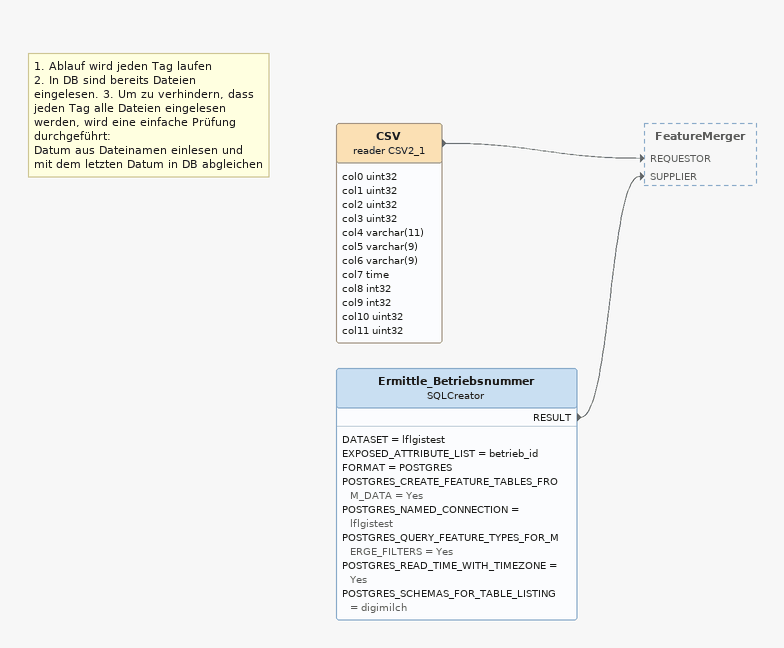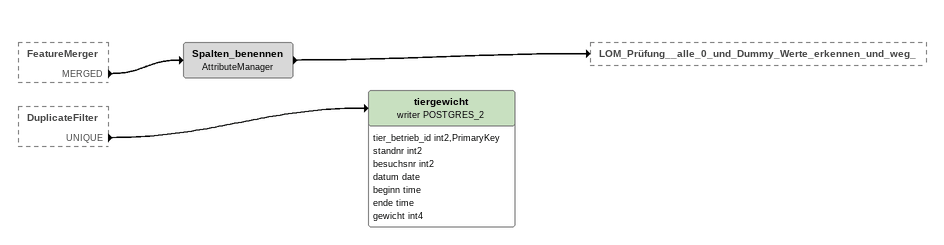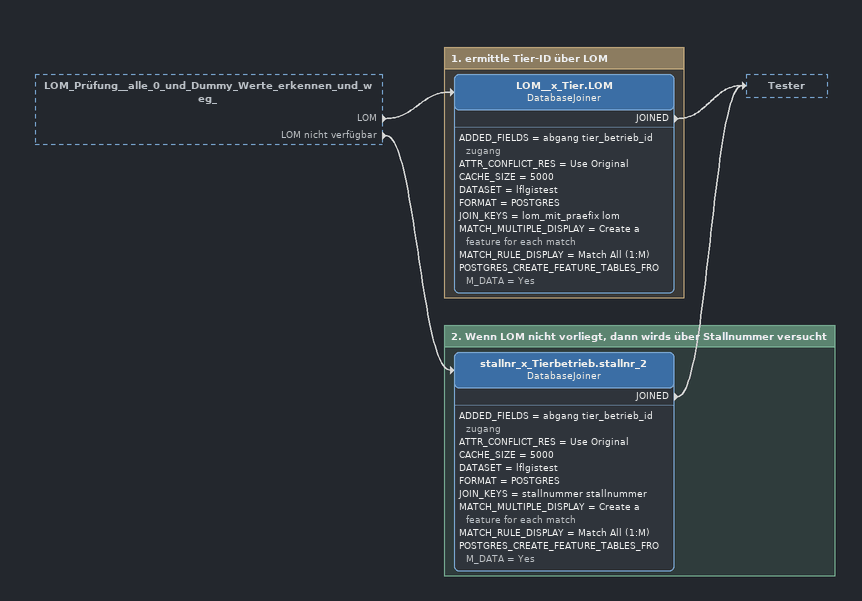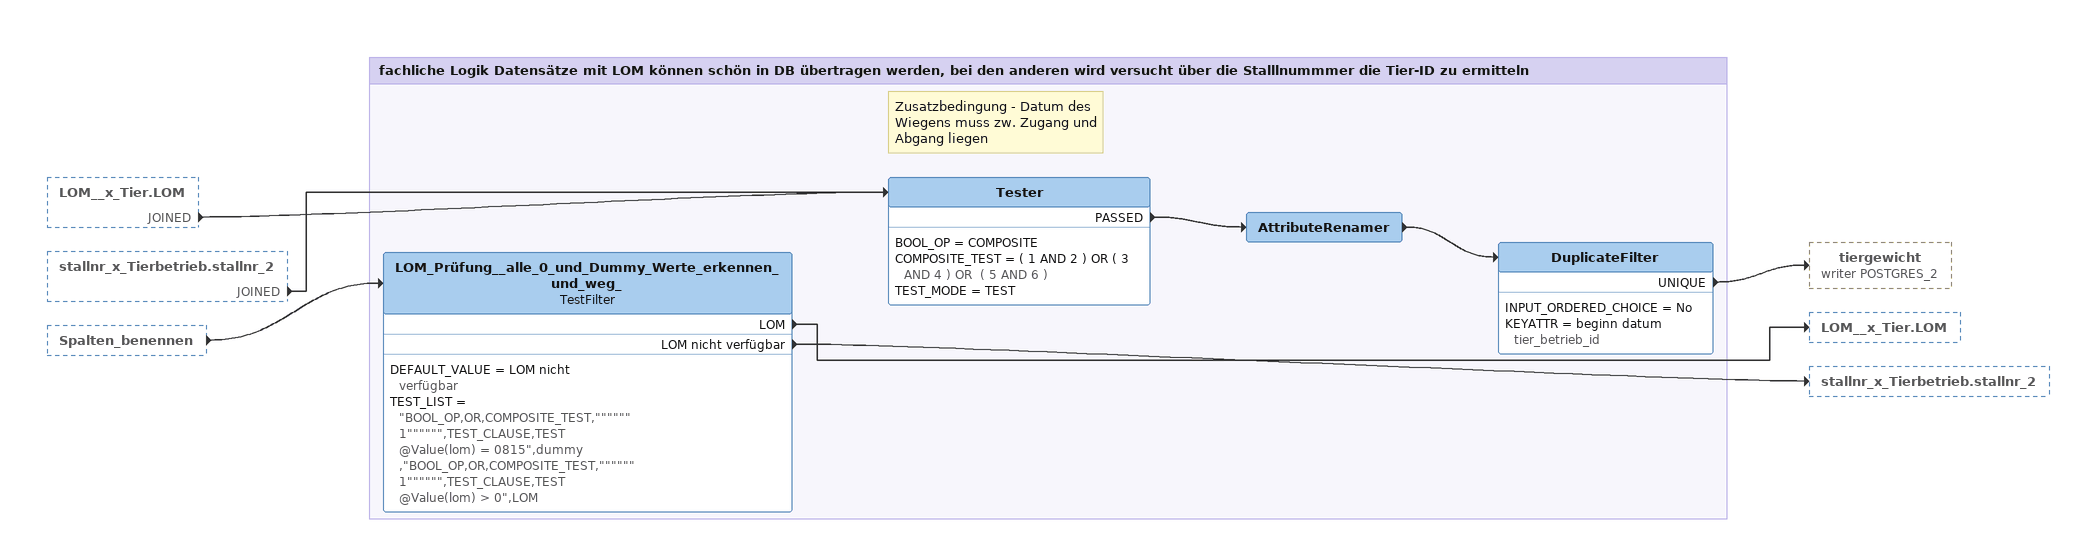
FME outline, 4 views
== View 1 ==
Ermittle_Betriebsnummer: SQLCreator
    DATASET = lflgistest
    EXPOSED_ATTRIBUTE_LIST = betrieb_id
    FORMAT = POSTGRES
    POSTGRES_CREATE_FEATURE_TABLES_FROM_DATA = Yes
    POSTGRES_NAMED_CONNECTION = lflgistest
    POSTGRES_QUERY_FEATURE_TYPES_FOR_MERGE_FILTERS = Yes
    POSTGRES_READ_TIME_WITH_TIMEZONE = Yes
    POSTGRES_SCHEMAS_FOR_TABLE_LISTING = digimilch
    RESULT -> FeatureMerger [SUPPLIER]
Note: 1. Ablauf wird jeden Tag laufen / 2. In DB sind bereits Dateien eingelesen. 3. Um zu verhindern, dass jeden Tag alle Dateien eingelesen werden, wird eine einfache Prüfung durchgeführt: / Datum aus Dateinamen einlesen und mit dem letzten Datum in DB abgleichen
CSV (reader CSV2_1)
    attributes: col0 uint32, col1 uint32, col2 uint32, col3 uint32, col4 varchar(11), col5 varchar(9), col6 varchar(9), col7 time, col8 int32, col9 int32, col10 uint32, col11 uint32
    -> FeatureMerger [REQUESTOR]

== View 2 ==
FeatureMerger [outside]
    MERGED -> Spalten_benennen
DuplicateFilter [outside]
    UNIQUE -> tiergewicht (writer POSTGRES_2)
Spalten_benennen: AttributeManager
    -> LOM_Prüfung__alle_0_und_Dummy_Werte_erkennen_und_weg_
tiergewicht (writer POSTGRES_2)
    attributes: tier_betrieb_id int2,PrimaryKey, standnr int2, besuchsnr int2, datum date, beginn time, ende time, gewicht int4

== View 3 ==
LOM_Prüfung__alle_0_und_Dummy_Werte_erkennen_und_weg_ [outside]
    LOM -> LOM__x_Tier.LOM
    LOM nicht verfügbar -> stallnr_x_Tierbetrieb.stallnr_2

Bookmark: 1. ermittle Tier-ID über LOM
LOM__x_Tier.LOM: DatabaseJoiner
    ADDED_FIELDS = abgang tier_betrieb_id zugang
    ATTR_CONFLICT_RES = Use Original
    CACHE_SIZE = 5000
    DATASET = lflgistest
    FORMAT = POSTGRES
    JOIN_KEYS = lom_mit_praefix lom
    MATCH_MULTIPLE_DISPLAY = Create a feature for each match
    MATCH_RULE_DISPLAY = Match All (1:M)
    POSTGRES_CREATE_FEATURE_TABLES_FROM_DATA = Yes
    JOINED -> Tester

Bookmark: 2. Wenn LOM nicht vorliegt, dann wirds über Stallnummer versucht
stallnr_x_Tierbetrieb.stallnr_2: DatabaseJoiner
    ADDED_FIELDS = abgang tier_betrieb_id zugang
    ATTR_CONFLICT_RES = Use Original
    CACHE_SIZE = 5000
    DATASET = lflgistest
    FORMAT = POSTGRES
    JOIN_KEYS = stallnummer stallnummer
    MATCH_MULTIPLE_DISPLAY = Create a feature for each match
    MATCH_RULE_DISPLAY = Match All (1:M)
    POSTGRES_CREATE_FEATURE_TABLES_FROM_DATA = Yes
    JOINED -> Tester

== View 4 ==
LOM__x_Tier.LOM [outside]
    JOINED -> Tester
stallnr_x_Tierbetrieb.stallnr_2 [outside]
    JOINED -> Tester
Spalten_benennen [outside]
    -> LOM_Prüfung__alle_0_und_Dummy_Werte_erkennen_und_weg_

Bookmark: fachliche Logik Datensätze mit LOM können schön in DB übertragen werden, bei den anderen wird versucht über die Stalllnummmer die Tier-ID zu ermitteln
LOM_Prüfung__alle_0_und_Dummy_Werte_erkennen_und_weg_: TestFilter
    DEFAULT_VALUE = LOM nicht verfügbar
    TEST_LIST = "BOOL_OP,OR,COMPOSITE_TEST,""""""1"""""",TEST_CLAUSE,TEST @Value(lom) = 0815",dummy ,"BOOL_OP,OR,COMPOSITE_TEST,""""""1"""""",TEST_CLAUSE,TEST @Value(lom) > 0",LOM
    LOM -> LOM__x_Tier.LOM
    LOM nicht verfügbar -> stallnr_x_Tierbetrieb.stallnr_2
Note: Zusatzbedingung - Datum des Wiegens muss zw. Zugang und Abgang liegen
Tester
    BOOL_OP = COMPOSITE
    COMPOSITE_TEST = ( 1 AND 2 ) OR ( 3 AND 4 ) OR  ( 5 AND 6 )
    TEST_MODE = TEST
    PASSED -> AttributeRenamer
AttributeRenamer
    -> DuplicateFilter
DuplicateFilter
    INPUT_ORDERED_CHOICE = No
    KEYATTR = beginn datum tier_betrieb_id
    UNIQUE -> tiergewicht (writer POSTGRES_2)
